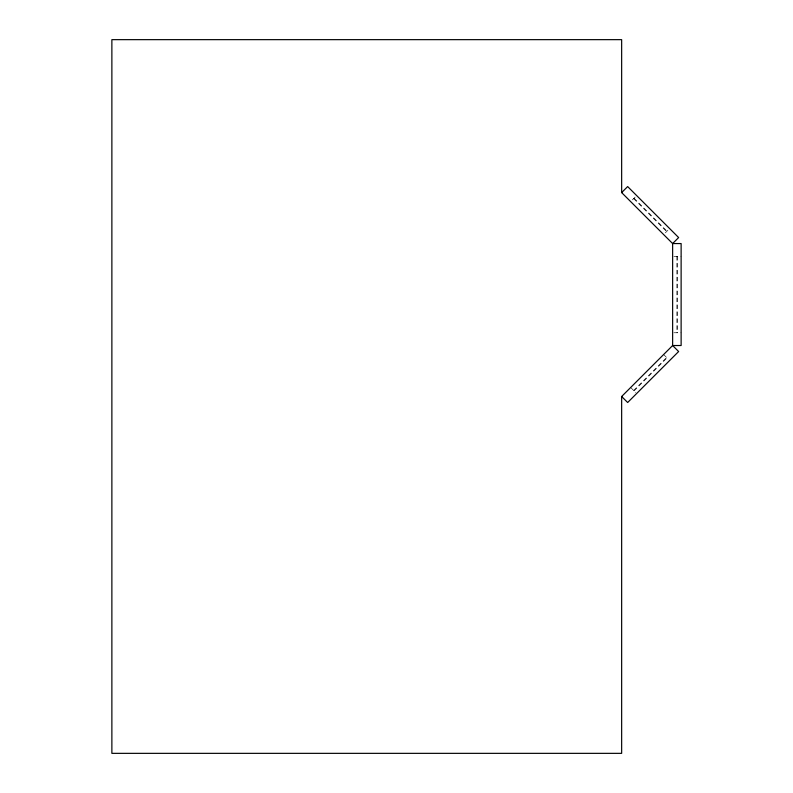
<?xml version="1.0" encoding="UTF-8"?>
<svg xmlns="http://www.w3.org/2000/svg" width="793" height="793" viewBox="0 0 793 793"><rect width="100%" height="100%" fill="white"/><g stroke="black" fill="none" stroke-linecap="round" stroke-linejoin="round"><path stroke-width="0.59" stroke-dasharray="3.96 2.97" d="M632.388 199.886L636.68 195.593M665.337 232.835L667.914 230.257M633.666 390.493L666.626 357.534M634.043 390.87L667.002 357.911M673.852 256.308L681.128 256.308M673.852 332.773L681.128 332.773M634.043 198.22L667.002 231.169M633.666 198.597L666.626 231.546M663.622 354.53L667.914 358.823M630.663 387.49L635.817 392.634M677.41 256.308L677.41 332.773M676.885 256.308L676.885 332.773"/><path stroke-width="1.19" d="M621.653 192.59L627.659 186.573L678.639 237.553L672.633 243.56L672.633 345.52L621.653 396.5L621.653 753.35L111.872 753.35L111.872 39.65L621.653 39.65L621.653 192.59L672.633 243.56L681.128 243.56L681.128 345.52L672.633 345.52L678.639 351.527L627.659 402.507L621.653 396.5"/></g></svg>
